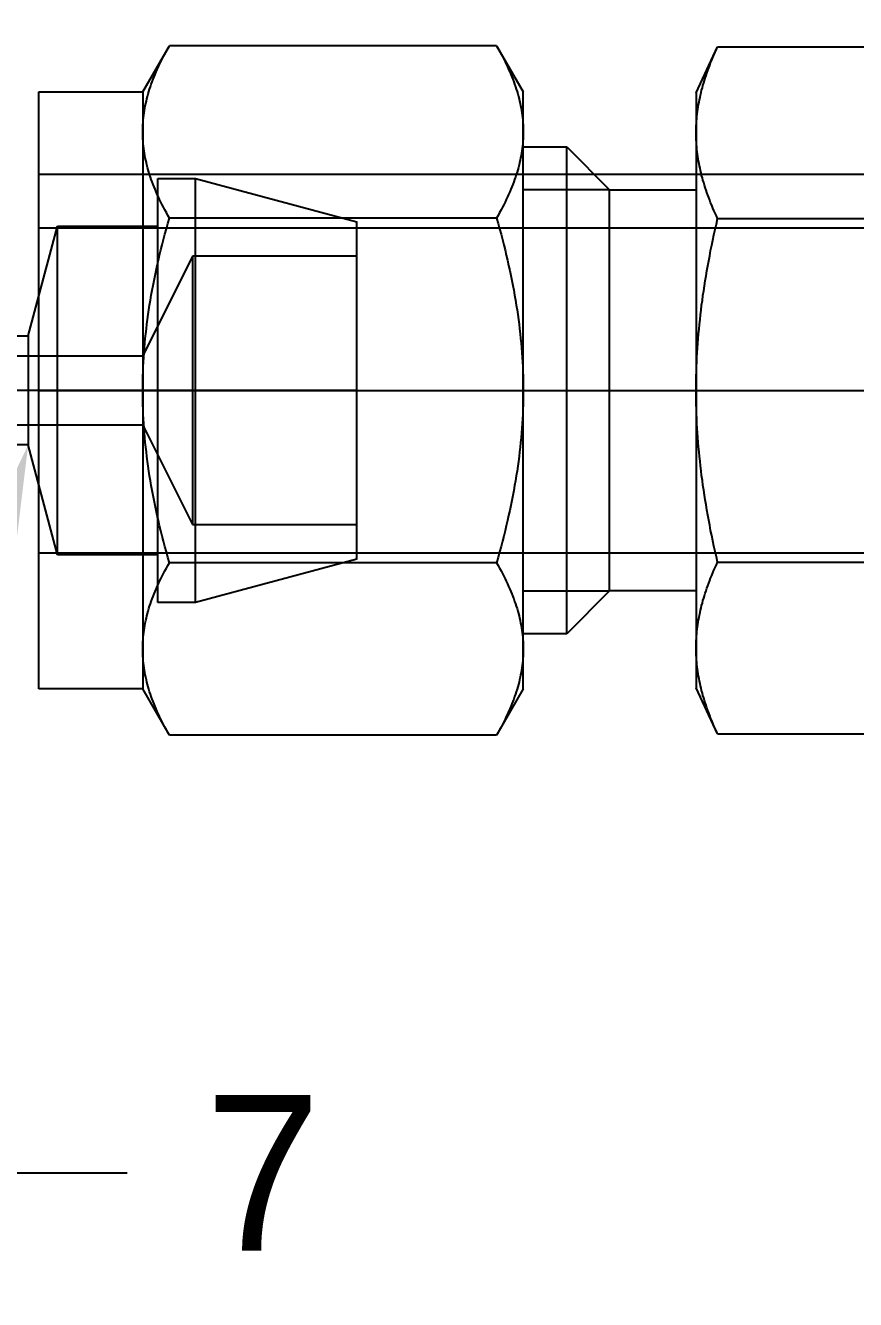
# Model space of a CAD drawing. Header units: inches. Extents: x 5.3 to 31.2, y 3.7 to 34.9.
# Drawn here: x 7.31 to 8.27, y 29.794 to 31.266 of the extents above; entities that cross this region are included whole.
import ezdxf
from ezdxf import colors
from ezdxf.entities.mleader import LeaderData, LeaderLine
from ezdxf.math import Vec2, Vec3

# ---------------------------------------------------------------- set-up
doc = ezdxf.new("R2010")
doc.units = ezdxf.units.IN
doc.header["$MEASUREMENT"] = 0
doc.linetypes.add('CENTER2', pattern=[28.575, 19.05, -3.175, 3.175, -3.175])
doc.linetypes.add('HIDDEN2', pattern=[4.7625, 3.175, -1.5875])
for name, color, linetype in [('NOTES', 1, 'Continuous'), ('Rod Shuttle', 170, 'Continuous'), ('TRDETAIL2', 7, 'Continuous'), ('TRDETAIL3', 7, 'Continuous'), ('TRMODEL1', 7, 'Continuous'), ('TRMODEL3', 7, 'Continuous')]:
    doc.layers.add(name, color=color, linetype=linetype)

# ---------------------------------------------------------------- blocks, each defined once
blk = doc.blocks.new('SS-601-PC-2')
at = {"layer": 'TRDETAIL2', "color": 6, "linetype": 'HIDDEN2'}
for p, q in [((-0.92, 0.155), (-0.73, 0.155)), ((-0.73, 0.155), (-0.73, -0.155)), ((-0.73, 0.155), (-0.6725, 0.04)), ((-0.6725, 0.04), (-0.6725, -0.04)), ((0, 0.04), (-0.6725, 0.04)), ((-0.6725, -0.04), (-0.73, -0.155)), ((-0.6725, -0.04), (0, -0.04)), ((-0.73, -0.155), (-0.92, -0.155))]:
    blk.add_line(p, q, dxfattribs=at)
at = {"layer": 'TRDETAIL3', "color": 4, "linetype": 'CENTER2'}
blk.add_line((-0.92, 0), (0, 0), dxfattribs=at)
at = {"layer": 'TRMODEL1', "color": 7, "linetype": 'Continuous'}
for p, q in [((-0.7334, 0.245), (-0.92, 0.195)), ((-0.7334, -0.245), (-0.7334, 0.245)), ((-0.69, 0.245), (-0.7334, 0.245)), ((-0.69, -0.245), (-0.69, 0.245)), ((-0.92, -0.195), (-0.92, 0.195)), ((-0.574, 0.19), (-0.69, 0.19)), ((-0.574, -0.19), (-0.574, 0.19)), ((-0.54, 0.063), (-0.574, 0.19)), ((-0.54, 0.063), (-0.54, -0.063)), ((0, 0.063), (-0.54, 0.063)), ((0, 0.063), (0, -0.063)), ((-0.574, -0.19), (-0.54, -0.063)), ((-0.54, -0.063), (0, -0.063)), ((-0.69, -0.19), (-0.574, -0.19)), ((-0.92, -0.195), (-0.7334, -0.245)), ((-0.7334, -0.245), (-0.69, -0.245))]:
    blk.add_line(p, q, dxfattribs=at)
blk = doc.blocks.new('SS-600-1-6W')
at = {"layer": 'TRDETAIL2', "color": 6, "linetype": 'HIDDEN2'}
for p, q in [((0, 0.1875), (1.015, 0.1875)), ((0.66, 0.1875), (0.66, -0.1875)), ((1.015, -0.1875), (0, -0.1875))]:
    blk.add_line(p, q, dxfattribs=at)
at = {"layer": 'TRDETAIL3', "color": 4, "linetype": 'CENTER2'}
for p, q in [((0, 0), (1.57, 0)), ((0, -0.25), (1.57, -0.25))]:
    blk.add_line(p, q, dxfattribs=at)
at = {"layer": 'TRMODEL1', "color": 7, "linetype": 'Continuous'}
for p, q in [((0.1508, 0.3984), (0.12, 0.345)), ((0.1508, 0.3984), (0.149, 0.3952)), ((0.5292, 0.3984), (0.1508, 0.3984)), ((0.531, 0.3952), (0.5292, 0.3984)), ((0.56, 0.345), (0.5292, 0.3984)), ((0.1424, 0.3829), (0.1409, 0.3799)), ((0.144, 0.386), (0.1424, 0.3829)), ((0.1456, 0.389), (0.144, 0.386)), ((0.1473, 0.3921), (0.1456, 0.389)), ((0.149, 0.3952), (0.1473, 0.3921)), ((0.5327, 0.3921), (0.531, 0.3952)), ((0.5344, 0.389), (0.5327, 0.3921)), ((0.536, 0.386), (0.5344, 0.389)), ((0.5376, 0.3829), (0.536, 0.386)), ((0.5391, 0.3799), (0.5376, 0.3829)), ((0.7848, 0.3969), (0.76, 0.3437)), ((0.7793, 0.3846), (0.7781, 0.3815)), ((0.7806, 0.3876), (0.7793, 0.3846)), ((0.782, 0.3907), (0.7806, 0.3876)), ((0.7834, 0.3938), (0.782, 0.3907)), ((0.7848, 0.3969), (0.7834, 0.3938)), ((0.7848, 0.3969), (0.9852, 0.3969)), ((0.1355, 0.3681), (0.1343, 0.3652)), ((0.1368, 0.371), (0.1355, 0.3681)), ((0.1381, 0.374), (0.1368, 0.371)), ((0.1395, 0.3769), (0.1381, 0.374)), ((0.1409, 0.3799), (0.1395, 0.3769)), ((0.5405, 0.3769), (0.5391, 0.3799)), ((0.5419, 0.374), (0.5405, 0.3769)), ((0.5432, 0.371), (0.5419, 0.374)), ((0.5445, 0.3681), (0.5432, 0.371)), ((0.5457, 0.3652), (0.5445, 0.3681)), ((0.7735, 0.3697), (0.7725, 0.3668)), ((0.7746, 0.3726), (0.7735, 0.3697)), ((0.7757, 0.3756), (0.7746, 0.3726)), ((0.7768, 0.3785), (0.7757, 0.3756)), ((0.7781, 0.3815), (0.7768, 0.3785)), ((0.1299, 0.3538), (0.1289, 0.351)), ((0.1309, 0.3566), (0.1299, 0.3538)), ((0.132, 0.3595), (0.1309, 0.3566)), ((0.1331, 0.3623), (0.132, 0.3595)), ((0.1343, 0.3652), (0.1331, 0.3623)), ((0.5469, 0.3623), (0.5457, 0.3652)), ((0.548, 0.3595), (0.5469, 0.3623)), ((0.5491, 0.3566), (0.548, 0.3595)), ((0.5501, 0.3538), (0.5491, 0.3566)), ((0.5511, 0.351), (0.5501, 0.3538)), ((0.7688, 0.3553), (0.7679, 0.3525)), ((0.7696, 0.3582), (0.7688, 0.3553)), ((0.7705, 0.361), (0.7696, 0.3582)), ((0.7715, 0.3639), (0.7705, 0.361)), ((0.7725, 0.3668), (0.7715, 0.3639)), ((0, 0.345), (0, -0.345)), ((0.12, 0.345), (0, 0.345)), ((0.12, 0.2988), (0.12, 0.345)), ((0.1256, 0.3398), (0.1248, 0.337)), ((0.1263, 0.3426), (0.1256, 0.3398)), ((0.1271, 0.3454), (0.1263, 0.3426)), ((0.128, 0.3482), (0.1271, 0.3454)), ((0.1289, 0.351), (0.128, 0.3482)), ((0.552, 0.3482), (0.5511, 0.351)), ((0.5529, 0.3454), (0.552, 0.3482)), ((0.5537, 0.3426), (0.5529, 0.3454)), ((0.5544, 0.3398), (0.5537, 0.3426)), ((0.5552, 0.337), (0.5544, 0.3398)), ((0.56, 0.345), (0.56, 0.2988)), ((0.76, 0.2977), (0.76, 0.3437)), ((0.7651, 0.3413), (0.7645, 0.3386)), ((0.7657, 0.3441), (0.7651, 0.3413)), ((0.7664, 0.3469), (0.7657, 0.3441)), ((0.7672, 0.3497), (0.7664, 0.3469)), ((0.7679, 0.3525), (0.7672, 0.3497)), ((0.1225, 0.3261), (0.122, 0.3233)), ((0.123, 0.3288), (0.1225, 0.3261)), ((0.1236, 0.3315), (0.123, 0.3288)), ((0.1242, 0.3343), (0.1236, 0.3315)), ((0.1248, 0.337), (0.1242, 0.3343)), ((0.5558, 0.3343), (0.5552, 0.337)), ((0.5564, 0.3315), (0.5558, 0.3343)), ((0.557, 0.3288), (0.5564, 0.3315)), ((0.5575, 0.3261), (0.557, 0.3288)), ((0.558, 0.3233), (0.5575, 0.3261)), ((0.762, 0.3249), (0.7616, 0.3222)), ((0.7624, 0.3276), (0.762, 0.3249)), ((0.7629, 0.3303), (0.7624, 0.3276)), ((0.7634, 0.3331), (0.7629, 0.3303)), ((0.7639, 0.3358), (0.7634, 0.3331)), ((0.7645, 0.3386), (0.7639, 0.3358)), ((0.1204, 0.3097), (0.1202, 0.307)), ((0.1206, 0.3124), (0.1204, 0.3097)), ((0.1209, 0.3152), (0.1206, 0.3124)), ((0.1212, 0.3179), (0.1209, 0.3152)), ((0.1216, 0.3206), (0.1212, 0.3179)), ((0.122, 0.3233), (0.1216, 0.3206)), ((0.5584, 0.3206), (0.558, 0.3233)), ((0.5588, 0.3179), (0.5584, 0.3206)), ((0.5591, 0.3152), (0.5588, 0.3179)), ((0.5594, 0.3124), (0.5591, 0.3152)), ((0.5596, 0.3097), (0.5594, 0.3124)), ((0.5598, 0.307), (0.5596, 0.3097)), ((0.7605, 0.3113), (0.7603, 0.3086)), ((0.7607, 0.314), (0.7605, 0.3113)), ((0.761, 0.3167), (0.7607, 0.314)), ((0.7613, 0.3194), (0.761, 0.3167)), ((0.7616, 0.3222), (0.7613, 0.3194)), ((0.1201, 0.3043), (0.12, 0.3015)), ((0.12, 0.3015), (0.12, 0.2988)), ((0.12, 0.2988), (0.12, 0.296)), ((0.12, 0), (0.12, 0.2988)), ((0.12, 0.296), (0.1201, 0.2933)), ((0.1202, 0.307), (0.1201, 0.3043)), ((0.5599, 0.3043), (0.5598, 0.307)), ((0.56, 0.3015), (0.5599, 0.3043)), ((0.5599, 0.2933), (0.56, 0.296)), ((0.56, 0.2988), (0.56, 0.3015)), ((0.56, 0.296), (0.56, 0.2988)), ((0.56, 0.2988), (0.56, 0)), ((0.7601, 0.3031), (0.76, 0.3004)), ((0.76, 0.3004), (0.76, 0.2977)), ((0.76, 0.2977), (0.76, 0.295)), ((0.76, 0), (0.76, 0.2977)), ((0.76, 0.295), (0.7601, 0.2922)), ((0.7602, 0.3059), (0.7601, 0.3031)), ((0.7603, 0.3086), (0.7602, 0.3059)), ((0.1201, 0.2933), (0.1202, 0.2906)), ((0.1202, 0.2906), (0.1204, 0.2878)), ((0.1204, 0.2878), (0.1206, 0.2851)), ((0.1206, 0.2851), (0.1209, 0.2824)), ((0.1209, 0.2824), (0.1212, 0.2797)), ((0.5588, 0.2797), (0.5591, 0.2824)), ((0.5591, 0.2824), (0.5594, 0.2851)), ((0.5594, 0.2851), (0.5596, 0.2878)), ((0.5596, 0.2878), (0.5598, 0.2906)), ((0.5598, 0.2906), (0.5599, 0.2933)), ((0.6104, 0.2812), (0.56, 0.2812)), ((0.6104, 0.2812), (0.6104, -0.2813)), ((0.66, 0.2316), (0.6104, 0.2812)), ((0.7601, 0.2922), (0.7602, 0.2895)), ((0.7602, 0.2895), (0.7603, 0.2868)), ((0.7603, 0.2868), (0.7605, 0.2841)), ((0.7605, 0.2841), (0.7607, 0.2814)), ((0.7607, 0.2814), (0.761, 0.2787)), ((0.1212, 0.2797), (0.1216, 0.2769)), ((0.1216, 0.2769), (0.122, 0.2742)), ((0.122, 0.2742), (0.1225, 0.2715)), ((0.1225, 0.2715), (0.123, 0.2688)), ((0.123, 0.2688), (0.1236, 0.266)), ((0.1236, 0.266), (0.1242, 0.2633)), ((0.5558, 0.2633), (0.5564, 0.266)), ((0.5564, 0.266), (0.557, 0.2688)), ((0.557, 0.2688), (0.5575, 0.2715)), ((0.5575, 0.2715), (0.558, 0.2742)), ((0.558, 0.2742), (0.5584, 0.2769)), ((0.5584, 0.2769), (0.5588, 0.2797)), ((0.761, 0.2787), (0.7613, 0.2759)), ((0.7613, 0.2759), (0.7616, 0.2732)), ((0.7616, 0.2732), (0.762, 0.2705)), ((0.762, 0.2705), (0.7624, 0.2678)), ((0.7624, 0.2678), (0.7629, 0.265)), ((0.7629, 0.265), (0.7634, 0.2623)), ((0.1242, 0.2633), (0.1248, 0.2605)), ((0.1248, 0.2605), (0.1256, 0.2578)), ((0.1256, 0.2578), (0.1263, 0.255)), ((0.1263, 0.255), (0.1271, 0.2522)), ((0.1271, 0.2522), (0.128, 0.2494)), ((0.552, 0.2494), (0.5529, 0.2522)), ((0.5529, 0.2522), (0.5537, 0.255)), ((0.5537, 0.255), (0.5544, 0.2578)), ((0.5544, 0.2578), (0.5552, 0.2605)), ((0.5552, 0.2605), (0.5558, 0.2633)), ((0.7634, 0.2623), (0.7639, 0.2596)), ((0.7639, 0.2596), (0.7645, 0.2568)), ((0.7645, 0.2568), (0.7651, 0.2541)), ((0.7651, 0.2541), (0.7657, 0.2513)), ((0.7657, 0.2513), (0.7664, 0.2485)), ((0.128, 0.2494), (0.1289, 0.2466)), ((0.1289, 0.2466), (0.1299, 0.2438)), ((0.1299, 0.2438), (0.1309, 0.241)), ((0.1309, 0.241), (0.132, 0.2381)), ((0.132, 0.2381), (0.1331, 0.2352)), ((0.5469, 0.2352), (0.548, 0.2381)), ((0.548, 0.2381), (0.5491, 0.241)), ((0.5491, 0.241), (0.5501, 0.2438)), ((0.5501, 0.2438), (0.5511, 0.2466)), ((0.5511, 0.2466), (0.552, 0.2494)), ((0.7664, 0.2485), (0.7672, 0.2457)), ((0.7672, 0.2457), (0.7679, 0.2429)), ((0.7679, 0.2429), (0.7688, 0.2401)), ((0.7688, 0.2401), (0.7696, 0.2372)), ((0.7696, 0.2372), (0.7705, 0.2344)), ((0.1331, 0.2352), (0.1343, 0.2324)), ((0.1343, 0.2324), (0.1355, 0.2295)), ((0.1355, 0.2295), (0.1368, 0.2265)), ((0.1368, 0.2265), (0.1381, 0.2236)), ((0.1381, 0.2236), (0.1395, 0.2206)), ((0.5405, 0.2206), (0.5419, 0.2236)), ((0.5419, 0.2236), (0.5432, 0.2265)), ((0.5432, 0.2265), (0.5445, 0.2295)), ((0.5445, 0.2295), (0.5457, 0.2324)), ((0.5457, 0.2324), (0.5469, 0.2352)), ((0.66, 0.2316), (0.66, -0.2317)), ((0.76, 0.2316), (0.66, 0.2316)), ((0.7705, 0.2344), (0.7715, 0.2315)), ((0.7715, 0.2315), (0.7725, 0.2286)), ((0.7725, 0.2286), (0.7735, 0.2257)), ((0.7735, 0.2257), (0.7746, 0.2228)), ((0.7746, 0.2228), (0.7757, 0.2198)), ((0.1395, 0.2206), (0.1409, 0.2177)), ((0.1409, 0.2177), (0.1424, 0.2146)), ((0.1424, 0.2146), (0.144, 0.2116)), ((0.144, 0.2116), (0.1456, 0.2085)), ((0.1456, 0.2085), (0.1473, 0.2055)), ((0.5327, 0.2055), (0.5344, 0.2085)), ((0.5344, 0.2085), (0.536, 0.2116)), ((0.536, 0.2116), (0.5376, 0.2146)), ((0.5376, 0.2146), (0.5391, 0.2177)), ((0.5391, 0.2177), (0.5405, 0.2206)), ((0.7757, 0.2198), (0.7768, 0.2169)), ((0.7768, 0.2169), (0.7781, 0.2139)), ((0.7781, 0.2139), (0.7793, 0.2108)), ((0.7793, 0.2108), (0.7806, 0.2078)), ((0.7806, 0.2078), (0.782, 0.2047)), ((0.1473, 0.2055), (0.149, 0.2023)), ((0.149, 0.1929), (0.1473, 0.1866)), ((0.149, 0.2023), (0.1508, 0.1992)), ((0.1508, 0.1992), (0.149, 0.1929)), ((0.5292, 0.1992), (0.1508, 0.1992)), ((0.5292, 0.1992), (0.531, 0.2023)), ((0.531, 0.1929), (0.5292, 0.1992)), ((0.531, 0.2023), (0.5327, 0.2055)), ((0.5327, 0.1866), (0.531, 0.1929)), ((0.782, 0.2047), (0.7834, 0.2016)), ((0.7834, 0.1922), (0.782, 0.186)), ((0.7834, 0.2016), (0.7848, 0.1985)), ((0.7848, 0.1985), (0.7834, 0.1922)), ((0.7848, 0.1985), (0.9852, 0.1985)), ((0.1456, 0.1805), (0.144, 0.1743)), ((0.1473, 0.1866), (0.1456, 0.1805)), ((0.5344, 0.1805), (0.5327, 0.1866)), ((0.536, 0.1743), (0.5344, 0.1805)), ((0.7806, 0.1798), (0.7793, 0.1737)), ((0.782, 0.186), (0.7806, 0.1798)), ((0.1409, 0.1623), (0.1395, 0.1563)), ((0.1424, 0.1683), (0.1409, 0.1623)), ((0.144, 0.1743), (0.1424, 0.1683)), ((0.5376, 0.1683), (0.536, 0.1743)), ((0.5391, 0.1623), (0.5376, 0.1683)), ((0.5405, 0.1563), (0.5391, 0.1623)), ((0.7781, 0.1677), (0.7768, 0.1617)), ((0.7793, 0.1737), (0.7781, 0.1677)), ((0.1381, 0.1504), (0.1368, 0.1445)), ((0.1395, 0.1563), (0.1381, 0.1504)), ((0.5419, 0.1504), (0.5405, 0.1563)), ((0.5432, 0.1445), (0.5419, 0.1504)), ((0.7746, 0.1498), (0.7735, 0.144)), ((0.7757, 0.1557), (0.7746, 0.1498)), ((0.7768, 0.1617), (0.7757, 0.1557)), ((0.1343, 0.1328), (0.1331, 0.1271)), ((0.1355, 0.1386), (0.1343, 0.1328)), ((0.1368, 0.1445), (0.1355, 0.1386)), ((0.5445, 0.1386), (0.5432, 0.1445)), ((0.5457, 0.1328), (0.5445, 0.1386)), ((0.5469, 0.1271), (0.5457, 0.1328)), ((0.7725, 0.1381), (0.7715, 0.1324)), ((0.7735, 0.144), (0.7725, 0.1381)), ((0.132, 0.1214), (0.1309, 0.1157)), ((0.1331, 0.1271), (0.132, 0.1214)), ((0.548, 0.1214), (0.5469, 0.1271)), ((0.5491, 0.1157), (0.548, 0.1214)), ((0.7696, 0.1209), (0.7688, 0.1152)), ((0.7705, 0.1266), (0.7696, 0.1209)), ((0.7715, 0.1324), (0.7705, 0.1266)), ((0.1289, 0.1044), (0.128, 0.0987)), ((0.1299, 0.11), (0.1289, 0.1044)), ((0.1309, 0.1157), (0.1299, 0.11)), ((0.5501, 0.11), (0.5491, 0.1157)), ((0.5511, 0.1044), (0.5501, 0.11)), ((0.552, 0.0987), (0.5511, 0.1044)), ((0.7672, 0.104), (0.7664, 0.0984)), ((0.7679, 0.1096), (0.7672, 0.104)), ((0.7688, 0.1152), (0.7679, 0.1096)), ((0.1271, 0.0932), (0.1263, 0.0876)), ((0.128, 0.0987), (0.1271, 0.0932)), ((0.5529, 0.0932), (0.552, 0.0987)), ((0.5537, 0.0876), (0.5529, 0.0932)), ((0.7657, 0.0928), (0.7651, 0.0873)), ((0.7664, 0.0984), (0.7657, 0.0928)), ((0.1248, 0.0765), (0.1242, 0.071)), ((0.1256, 0.0821), (0.1248, 0.0765)), ((0.1263, 0.0876), (0.1256, 0.0821)), ((0.5544, 0.0821), (0.5537, 0.0876)), ((0.5552, 0.0765), (0.5544, 0.0821)), ((0.5558, 0.071), (0.5552, 0.0765)), ((0.7639, 0.0763), (0.7634, 0.0708)), ((0.7645, 0.0818), (0.7639, 0.0763)), ((0.7651, 0.0873), (0.7645, 0.0818)), ((0.123, 0.06), (0.1225, 0.0546)), ((0.1236, 0.0655), (0.123, 0.06)), ((0.1242, 0.071), (0.1236, 0.0655)), ((0.5564, 0.0655), (0.5558, 0.071)), ((0.557, 0.06), (0.5564, 0.0655)), ((0.5575, 0.0546), (0.557, 0.06)), ((0.7624, 0.0598), (0.762, 0.0544)), ((0.7629, 0.0653), (0.7624, 0.0598)), ((0.7634, 0.0708), (0.7629, 0.0653)), ((0.122, 0.0491), (0.1216, 0.0437)), ((0.1225, 0.0546), (0.122, 0.0491)), ((0.558, 0.0491), (0.5575, 0.0546)), ((0.5584, 0.0437), (0.558, 0.0491)), ((0.7616, 0.0489), (0.7613, 0.0435)), ((0.762, 0.0544), (0.7616, 0.0489)), ((0.1209, 0.0328), (0.1206, 0.0273)), ((0.1212, 0.0382), (0.1209, 0.0328)), ((0.1216, 0.0437), (0.1212, 0.0382)), ((0.5588, 0.0382), (0.5584, 0.0437)), ((0.5591, 0.0328), (0.5588, 0.0382)), ((0.5594, 0.0273), (0.5591, 0.0328)), ((0.7607, 0.0326), (0.7605, 0.0272)), ((0.761, 0.0381), (0.7607, 0.0326)), ((0.7613, 0.0435), (0.761, 0.0381)), ((0.1202, 0.0164), (0.1201, 0.0109)), ((0.1204, 0.0219), (0.1202, 0.0164)), ((0.1206, 0.0273), (0.1204, 0.0219)), ((0.5596, 0.0219), (0.5594, 0.0273)), ((0.5598, 0.0164), (0.5596, 0.0219)), ((0.5599, 0.0109), (0.5598, 0.0164)), ((0.7602, 0.0163), (0.7601, 0.0109)), ((0.7603, 0.0218), (0.7602, 0.0163)), ((0.7605, 0.0272), (0.7603, 0.0218)), ((0.1201, 0.0109), (0.12, 0.0055)), ((0.12, 0.0055), (0.12, 0)), ((0.56, 0.0055), (0.5599, 0.0109)), ((0.56, 0), (0.56, 0.0055)), ((0.7601, 0.0109), (0.76, 0.0055)), ((0.76, 0.0055), (0.76, 0)), ((0.12, 0), (0.12, -0.0055)), ((0.12, -0.2988), (0.12, 0)), ((0.12, -0.0055), (0.1201, -0.0109)), ((0.1201, -0.0109), (0.1202, -0.0164)), ((0.5598, -0.0164), (0.5599, -0.0109)), ((0.5599, -0.0109), (0.56, -0.0055)), ((0.56, 0), (0.56, -0.2988)), ((0.56, -0.0055), (0.56, 0)), ((0.76, 0), (0.76, -0.0055)), ((0.76, -0.2977), (0.76, 0)), ((0.76, -0.0055), (0.7601, -0.0109)), ((0.7601, -0.0109), (0.7602, -0.0163)), ((0.1202, -0.0164), (0.1204, -0.0219)), ((0.1204, -0.0219), (0.1206, -0.0273)), ((0.1206, -0.0273), (0.1209, -0.0328)), ((0.5591, -0.0328), (0.5594, -0.0273)), ((0.5594, -0.0273), (0.5596, -0.0219)), ((0.5596, -0.0219), (0.5598, -0.0164)), ((0.7602, -0.0163), (0.7603, -0.0218)), ((0.7603, -0.0218), (0.7605, -0.0272)), ((0.7605, -0.0272), (0.7607, -0.0326)), ((0.1209, -0.0328), (0.1212, -0.0382)), ((0.1212, -0.0382), (0.1216, -0.0437)), ((0.1216, -0.0437), (0.122, -0.0491)), ((0.558, -0.0491), (0.5584, -0.0437)), ((0.5584, -0.0437), (0.5588, -0.0382)), ((0.5588, -0.0382), (0.5591, -0.0328)), ((0.7607, -0.0326), (0.761, -0.0381)), ((0.761, -0.0381), (0.7613, -0.0435)), ((0.7613, -0.0435), (0.7616, -0.0489)), ((0.122, -0.0491), (0.1225, -0.0546)), ((0.1225, -0.0546), (0.123, -0.06)), ((0.557, -0.06), (0.5575, -0.0546)), ((0.5575, -0.0546), (0.558, -0.0491)), ((0.7616, -0.0489), (0.762, -0.0544)), ((0.762, -0.0544), (0.7624, -0.0598)), ((0.123, -0.06), (0.1236, -0.0655)), ((0.1236, -0.0655), (0.1242, -0.071)), ((0.1242, -0.071), (0.1248, -0.0765)), ((0.5552, -0.0765), (0.5558, -0.071)), ((0.5558, -0.071), (0.5564, -0.0655)), ((0.5564, -0.0655), (0.557, -0.06)), ((0.7624, -0.0598), (0.7629, -0.0653)), ((0.7629, -0.0653), (0.7634, -0.0708)), ((0.7634, -0.0708), (0.7639, -0.0763)), ((0.1248, -0.0765), (0.1256, -0.0821)), ((0.1256, -0.0821), (0.1263, -0.0876)), ((0.1263, -0.0876), (0.1271, -0.0932)), ((0.5529, -0.0932), (0.5537, -0.0876)), ((0.5537, -0.0876), (0.5544, -0.0821)), ((0.5544, -0.0821), (0.5552, -0.0765)), ((0.7639, -0.0763), (0.7645, -0.0818)), ((0.7645, -0.0818), (0.7651, -0.0873)), ((0.7651, -0.0873), (0.7657, -0.0928)), ((0.1271, -0.0932), (0.128, -0.0987)), ((0.128, -0.0987), (0.1289, -0.1044)), ((0.5511, -0.1044), (0.552, -0.0987)), ((0.552, -0.0987), (0.5529, -0.0932)), ((0.7657, -0.0928), (0.7664, -0.0984)), ((0.7664, -0.0984), (0.7672, -0.104)), ((0.1289, -0.1044), (0.1299, -0.11)), ((0.1299, -0.11), (0.1309, -0.1157)), ((0.1309, -0.1157), (0.132, -0.1214)), ((0.548, -0.1214), (0.5491, -0.1157)), ((0.5491, -0.1157), (0.5501, -0.11)), ((0.5501, -0.11), (0.5511, -0.1044)), ((0.7672, -0.104), (0.7679, -0.1096)), ((0.7679, -0.1096), (0.7688, -0.1152)), ((0.7688, -0.1152), (0.7696, -0.1209)), ((0.132, -0.1214), (0.1331, -0.1271)), ((0.1331, -0.1271), (0.1343, -0.1328)), ((0.5457, -0.1328), (0.5469, -0.1271)), ((0.5469, -0.1271), (0.548, -0.1214)), ((0.7696, -0.1209), (0.7705, -0.1266)), ((0.7705, -0.1266), (0.7715, -0.1324)), ((0.7715, -0.1324), (0.7725, -0.1381)), ((0.1343, -0.1328), (0.1355, -0.1386)), ((0.1355, -0.1386), (0.1368, -0.1445)), ((0.1368, -0.1445), (0.1381, -0.1504)), ((0.5419, -0.1504), (0.5432, -0.1445)), ((0.5432, -0.1445), (0.5445, -0.1386)), ((0.5445, -0.1386), (0.5457, -0.1328)), ((0.7725, -0.1381), (0.7735, -0.144)), ((0.7735, -0.144), (0.7746, -0.1498)), ((0.1381, -0.1504), (0.1395, -0.1563)), ((0.1395, -0.1563), (0.1409, -0.1623)), ((0.5391, -0.1623), (0.5405, -0.1563)), ((0.5405, -0.1563), (0.5419, -0.1504)), ((0.7746, -0.1498), (0.7757, -0.1557)), ((0.7757, -0.1557), (0.7768, -0.1617)), ((0.7768, -0.1617), (0.7781, -0.1677)), ((0.1409, -0.1623), (0.1424, -0.1683)), ((0.1424, -0.1683), (0.144, -0.1743)), ((0.144, -0.1743), (0.1456, -0.1805)), ((0.5344, -0.1805), (0.536, -0.1743)), ((0.536, -0.1743), (0.5376, -0.1683)), ((0.5376, -0.1683), (0.5391, -0.1623)), ((0.7781, -0.1677), (0.7793, -0.1737)), ((0.7793, -0.1737), (0.7806, -0.1798)), ((0.1456, -0.1805), (0.1473, -0.1866)), ((0.1473, -0.1866), (0.149, -0.1929)), ((0.531, -0.1929), (0.5327, -0.1866)), ((0.5327, -0.1866), (0.5344, -0.1805)), ((0.7806, -0.1798), (0.782, -0.186)), ((0.782, -0.186), (0.7834, -0.1922)), ((0.1473, -0.2055), (0.1456, -0.2085)), ((0.149, -0.2023), (0.1473, -0.2055)), ((0.149, -0.1929), (0.1508, -0.1992)), ((0.1508, -0.1992), (0.149, -0.2023)), ((0.5292, -0.1992), (0.1508, -0.1992)), ((0.5292, -0.1992), (0.531, -0.1929)), ((0.531, -0.2023), (0.5292, -0.1992)), ((0.5327, -0.2055), (0.531, -0.2023)), ((0.5344, -0.2085), (0.5327, -0.2055)), ((0.782, -0.2047), (0.7806, -0.2078)), ((0.7834, -0.2016), (0.782, -0.2047)), ((0.7834, -0.1922), (0.7848, -0.1985)), ((0.7848, -0.1985), (0.7834, -0.2016)), ((0.7848, -0.1985), (0.9852, -0.1985)), ((0.1395, -0.2206), (0.1381, -0.2236)), ((0.1409, -0.2177), (0.1395, -0.2206)), ((0.1424, -0.2146), (0.1409, -0.2177)), ((0.144, -0.2116), (0.1424, -0.2146)), ((0.1456, -0.2085), (0.144, -0.2116)), ((0.536, -0.2116), (0.5344, -0.2085)), ((0.5376, -0.2146), (0.536, -0.2116)), ((0.5391, -0.2177), (0.5376, -0.2146)), ((0.5405, -0.2206), (0.5391, -0.2177)), ((0.5419, -0.2236), (0.5405, -0.2206)), ((0.7757, -0.2198), (0.7746, -0.2228)), ((0.7768, -0.2169), (0.7757, -0.2198)), ((0.7781, -0.2139), (0.7768, -0.2169)), ((0.7793, -0.2108), (0.7781, -0.2139)), ((0.7806, -0.2078), (0.7793, -0.2108)), ((0.1331, -0.2352), (0.132, -0.2381)), ((0.1343, -0.2324), (0.1331, -0.2352)), ((0.1355, -0.2295), (0.1343, -0.2324)), ((0.1368, -0.2265), (0.1355, -0.2295)), ((0.1381, -0.2236), (0.1368, -0.2265)), ((0.5432, -0.2265), (0.5419, -0.2236)), ((0.5445, -0.2295), (0.5432, -0.2265)), ((0.5457, -0.2324), (0.5445, -0.2295)), ((0.5469, -0.2352), (0.5457, -0.2324)), ((0.548, -0.2381), (0.5469, -0.2352)), ((0.6104, -0.2813), (0.66, -0.2317)), ((0.66, -0.2317), (0.76, -0.2317)), ((0.7705, -0.2344), (0.7696, -0.2372)), ((0.7715, -0.2315), (0.7705, -0.2344)), ((0.7725, -0.2286), (0.7715, -0.2315)), ((0.7735, -0.2257), (0.7725, -0.2286)), ((0.7746, -0.2228), (0.7735, -0.2257)), ((0.128, -0.2494), (0.1271, -0.2522)), ((0.1289, -0.2466), (0.128, -0.2494)), ((0.1299, -0.2438), (0.1289, -0.2466)), ((0.1309, -0.241), (0.1299, -0.2438)), ((0.132, -0.2381), (0.1309, -0.241)), ((0.5491, -0.241), (0.548, -0.2381)), ((0.5501, -0.2438), (0.5491, -0.241)), ((0.5511, -0.2466), (0.5501, -0.2438)), ((0.552, -0.2494), (0.5511, -0.2466)), ((0.5529, -0.2522), (0.552, -0.2494)), ((0.7664, -0.2485), (0.7657, -0.2513)), ((0.7672, -0.2457), (0.7664, -0.2485)), ((0.7679, -0.2429), (0.7672, -0.2457)), ((0.7688, -0.2401), (0.7679, -0.2429)), ((0.7696, -0.2372), (0.7688, -0.2401)), ((0.1242, -0.2633), (0.1236, -0.266)), ((0.1248, -0.2605), (0.1242, -0.2633)), ((0.1256, -0.2578), (0.1248, -0.2605)), ((0.1263, -0.255), (0.1256, -0.2578)), ((0.1271, -0.2522), (0.1263, -0.255)), ((0.5537, -0.255), (0.5529, -0.2522)), ((0.5544, -0.2578), (0.5537, -0.255)), ((0.5552, -0.2605), (0.5544, -0.2578)), ((0.5558, -0.2633), (0.5552, -0.2605)), ((0.5564, -0.266), (0.5558, -0.2633)), ((0.7634, -0.2623), (0.7629, -0.265)), ((0.7639, -0.2596), (0.7634, -0.2623)), ((0.7645, -0.2568), (0.7639, -0.2596)), ((0.7651, -0.2541), (0.7645, -0.2568)), ((0.7657, -0.2513), (0.7651, -0.2541)), ((0.1212, -0.2797), (0.1209, -0.2824)), ((0.1216, -0.2769), (0.1212, -0.2797)), ((0.122, -0.2742), (0.1216, -0.2769)), ((0.1225, -0.2715), (0.122, -0.2742)), ((0.123, -0.2688), (0.1225, -0.2715)), ((0.1236, -0.266), (0.123, -0.2688)), ((0.557, -0.2688), (0.5564, -0.266)), ((0.5575, -0.2715), (0.557, -0.2688)), ((0.558, -0.2742), (0.5575, -0.2715)), ((0.5584, -0.2769), (0.558, -0.2742)), ((0.5588, -0.2797), (0.5584, -0.2769)), ((0.5591, -0.2824), (0.5588, -0.2797)), ((0.761, -0.2787), (0.7607, -0.2814)), ((0.7613, -0.2759), (0.761, -0.2787)), ((0.7616, -0.2732), (0.7613, -0.2759)), ((0.762, -0.2705), (0.7616, -0.2732)), ((0.7624, -0.2678), (0.762, -0.2705)), ((0.7629, -0.265), (0.7624, -0.2678)), ((0.1201, -0.2933), (0.12, -0.296)), ((0.1202, -0.2906), (0.1201, -0.2933)), ((0.1204, -0.2878), (0.1202, -0.2906)), ((0.1206, -0.2851), (0.1204, -0.2878)), ((0.1209, -0.2824), (0.1206, -0.2851)), ((0.5594, -0.2851), (0.5591, -0.2824)), ((0.5596, -0.2878), (0.5594, -0.2851)), ((0.5598, -0.2906), (0.5596, -0.2878)), ((0.5599, -0.2933), (0.5598, -0.2906)), ((0.56, -0.296), (0.5599, -0.2933)), ((0.56, -0.2813), (0.6104, -0.2813)), ((0.7601, -0.2922), (0.76, -0.295)), ((0.7602, -0.2895), (0.7601, -0.2922)), ((0.7603, -0.2868), (0.7602, -0.2895)), ((0.7605, -0.2841), (0.7603, -0.2868)), ((0.7607, -0.2814), (0.7605, -0.2841)), ((0.12, -0.296), (0.12, -0.2988)), ((0.12, -0.2988), (0.12, -0.3015)), ((0.12, -0.345), (0.12, -0.2988)), ((0.12, -0.3015), (0.1201, -0.3043)), ((0.1201, -0.3043), (0.1202, -0.307)), ((0.1202, -0.307), (0.1204, -0.3097)), ((0.5596, -0.3097), (0.5598, -0.307)), ((0.5598, -0.307), (0.5599, -0.3043)), ((0.5599, -0.3043), (0.56, -0.3015)), ((0.56, -0.2988), (0.56, -0.296)), ((0.56, -0.3015), (0.56, -0.2988)), ((0.56, -0.2988), (0.56, -0.345)), ((0.76, -0.295), (0.76, -0.2977)), ((0.76, -0.2977), (0.76, -0.3004)), ((0.76, -0.3438), (0.76, -0.2977)), ((0.76, -0.3004), (0.7601, -0.3031)), ((0.7601, -0.3031), (0.7602, -0.3059)), ((0.7602, -0.3059), (0.7603, -0.3086)), ((0.7603, -0.3086), (0.7605, -0.3113)), ((0.1204, -0.3097), (0.1206, -0.3124)), ((0.1206, -0.3124), (0.1209, -0.3152)), ((0.1209, -0.3152), (0.1212, -0.3179)), ((0.1212, -0.3179), (0.1216, -0.3206)), ((0.1216, -0.3206), (0.122, -0.3233)), ((0.122, -0.3233), (0.1225, -0.3261)), ((0.5575, -0.3261), (0.558, -0.3233)), ((0.558, -0.3233), (0.5584, -0.3206)), ((0.5584, -0.3206), (0.5588, -0.3179)), ((0.5588, -0.3179), (0.5591, -0.3152)), ((0.5591, -0.3152), (0.5594, -0.3124)), ((0.5594, -0.3124), (0.5596, -0.3097)), ((0.7605, -0.3113), (0.7607, -0.314)), ((0.7607, -0.314), (0.761, -0.3167)), ((0.761, -0.3167), (0.7613, -0.3194)), ((0.7613, -0.3194), (0.7616, -0.3222)), ((0.7616, -0.3222), (0.762, -0.3249)), ((0.1225, -0.3261), (0.123, -0.3288)), ((0.123, -0.3288), (0.1236, -0.3315)), ((0.1236, -0.3315), (0.1242, -0.3343)), ((0.1242, -0.3343), (0.1248, -0.337)), ((0.1248, -0.337), (0.1256, -0.3398)), ((0.5544, -0.3398), (0.5552, -0.337)), ((0.5552, -0.337), (0.5558, -0.3343)), ((0.5558, -0.3343), (0.5564, -0.3315)), ((0.5564, -0.3315), (0.557, -0.3288)), ((0.557, -0.3288), (0.5575, -0.3261)), ((0.762, -0.3249), (0.7624, -0.3276)), ((0.7624, -0.3276), (0.7629, -0.3303)), ((0.7629, -0.3303), (0.7634, -0.3331)), ((0.7634, -0.3331), (0.7639, -0.3358)), ((0.7639, -0.3358), (0.7645, -0.3386)), ((0.7645, -0.3386), (0.7651, -0.3413)), ((0, -0.345), (0.12, -0.345)), ((0.12, -0.345), (0.1508, -0.3984)), ((0.1256, -0.3398), (0.1263, -0.3426)), ((0.1263, -0.3426), (0.1271, -0.3454)), ((0.1271, -0.3454), (0.128, -0.3482)), ((0.128, -0.3482), (0.1289, -0.351)), ((0.1289, -0.351), (0.1299, -0.3538)), ((0.5292, -0.3984), (0.56, -0.345)), ((0.5501, -0.3538), (0.5511, -0.351)), ((0.5511, -0.351), (0.552, -0.3482)), ((0.552, -0.3482), (0.5529, -0.3454)), ((0.5529, -0.3454), (0.5537, -0.3426)), ((0.5537, -0.3426), (0.5544, -0.3398)), ((0.76, -0.3438), (0.7848, -0.3969)), ((0.7651, -0.3413), (0.7657, -0.3441)), ((0.7657, -0.3441), (0.7664, -0.3469)), ((0.7664, -0.3469), (0.7672, -0.3497)), ((0.7672, -0.3497), (0.7679, -0.3525)), ((0.7679, -0.3525), (0.7688, -0.3553)), ((0.1299, -0.3538), (0.1309, -0.3566)), ((0.1309, -0.3566), (0.132, -0.3595)), ((0.132, -0.3595), (0.1331, -0.3623)), ((0.1331, -0.3623), (0.1343, -0.3652)), ((0.1343, -0.3652), (0.1355, -0.3681)), ((0.5445, -0.3681), (0.5457, -0.3652)), ((0.5457, -0.3652), (0.5469, -0.3623)), ((0.5469, -0.3623), (0.548, -0.3595)), ((0.548, -0.3595), (0.5491, -0.3566)), ((0.5491, -0.3566), (0.5501, -0.3538)), ((0.7688, -0.3553), (0.7696, -0.3582)), ((0.7696, -0.3582), (0.7705, -0.361)), ((0.7705, -0.361), (0.7715, -0.3639)), ((0.7715, -0.3639), (0.7725, -0.3668)), ((0.7725, -0.3668), (0.7735, -0.3697)), ((0.1355, -0.3681), (0.1368, -0.371)), ((0.1368, -0.371), (0.1381, -0.374)), ((0.1381, -0.374), (0.1395, -0.3769)), ((0.1395, -0.3769), (0.1409, -0.3799)), ((0.1409, -0.3799), (0.1424, -0.3829)), ((0.5376, -0.3829), (0.5391, -0.3799)), ((0.5391, -0.3799), (0.5405, -0.3769)), ((0.5405, -0.3769), (0.5419, -0.374)), ((0.5419, -0.374), (0.5432, -0.371)), ((0.5432, -0.371), (0.5445, -0.3681)), ((0.7735, -0.3697), (0.7746, -0.3726)), ((0.7746, -0.3726), (0.7757, -0.3756)), ((0.7757, -0.3756), (0.7768, -0.3785)), ((0.7768, -0.3785), (0.7781, -0.3815)), ((0.7781, -0.3815), (0.7793, -0.3846)), ((0.1424, -0.3829), (0.144, -0.386)), ((0.144, -0.386), (0.1456, -0.389)), ((0.1456, -0.389), (0.1473, -0.3921)), ((0.1473, -0.3921), (0.149, -0.3952)), ((0.149, -0.3952), (0.1508, -0.3984)), ((0.5292, -0.3984), (0.531, -0.3952)), ((0.531, -0.3952), (0.5327, -0.3921)), ((0.5327, -0.3921), (0.5344, -0.389)), ((0.5344, -0.389), (0.536, -0.386)), ((0.536, -0.386), (0.5376, -0.3829)), ((0.7793, -0.3846), (0.7806, -0.3876)), ((0.7806, -0.3876), (0.782, -0.3907)), ((0.782, -0.3907), (0.7834, -0.3938)), ((0.7834, -0.3938), (0.7848, -0.3969)), ((0.7848, -0.3969), (0.9852, -0.3969)), ((0.5292, -0.3984), (0.1508, -0.3984))]:
    blk.add_line(p, q, dxfattribs=at)
at = {"layer": 'TRMODEL3', "color": 1, "linetype": 'Continuous'}
for p, q in [((0.56, 0.2316), (0.66, 0.2316)), ((0.66, -0.2317), (0.56, -0.2317))]:
    blk.add_line(p, q, dxfattribs=at)
blk = doc.blocks.new('Shuttle Assembly')
at = {"linetype": 'Continuous'}
blk.add_blockref('SS-600-1-6W', (-5.04, 0), dxfattribs=at)

msp = doc.modelspace()

# ---------------------------------------------------------------- block references
at = {"linetype": 'Continuous', "xscale": -1}
msp.add_blockref('SS-601-PC-2', (6.7735, 30.8444), dxfattribs=at)
at = {"layer": 'Rod Shuttle', "xscale": -1, "rotation": 180}
msp.add_blockref('Shuttle Assembly', (12.366, 30.8444), dxfattribs=at)

# ---------------------------------------------------------------- leaders
at = {"layer": 'NOTES'}
ml = msp.add_multileader_mtext('Standard', dxfattribs=at)
ml.set_content('11', color=256)
ml.set_leader_properties()
ml.build(insert=Vec2(0, 0))
ml.multileader.update_dxf_attribs({"has_text_frame": 1, "text_right_attachment_type": 6, "dogleg_length": 0.36, "arrow_head_size": 0.18})
ctx = ml.context
ctx.base_point, ctx.char_height, ctx.arrow_head_size, ctx.landing_gap_size, ctx.plane_origin = Vec3(7.8491, 32.0427), 0.18, 0.18, 0.09, Vec3(6.494, 30.9676)
ctx.right_attachment = 6
notes = []
notes.append((ctx, [(0, (1, 1, 0), (7.4891, 32.0427), (1, 0), 0.36, [(0, [(6.494, 30.9676)], 0, [])])]))
ctx.mtext.insert, ctx.mtext.flow_direction = Vec3(7.9391, 32.1327), 5
ml = msp.add_multileader_mtext('Standard', dxfattribs=at)
ml.set_content('7', color=256)
ml.set_leader_properties()
ml.build(insert=Vec2(0, 0))
ml.multileader.update_dxf_attribs({"has_text_frame": 1, "text_right_attachment_type": 6, "dogleg_length": 0.36, "arrow_head_size": 0.18})
ctx = ml.context
ctx.base_point, ctx.char_height, ctx.arrow_head_size, ctx.landing_gap_size, ctx.plane_origin = Vec3(7.428, 29.9401), 0.18, 0.18, 0.09, Vec3(7.3135, 30.7814)
ctx.right_attachment = 6
notes.append((ctx, [(1, (1, 1, 0), (7.068, 29.9401), (1, 0), 0.36, [(0, [(7.3135, 30.7814)], 0, [])])]))
ctx.mtext.insert, ctx.mtext.flow_direction = Vec3(7.518, 30.0301), 5
for ctx, leaders in notes:
    for number, flags, end, landing, length, lines in leaders:
        leader = LeaderData()
        leader.index, (leader.has_last_leader_line, leader.has_dogleg_vector, leader.attachment_direction) = number, flags
        leader.last_leader_point, leader.dogleg_vector, leader.dogleg_length = Vec3(end), Vec3(landing), length
        for number, points, colour, breaks in lines:
            line = LeaderLine()
            line.index, line.vertices, line.color, line.breaks = number, Vec3.list(points), colors.encode_raw_color(colour), breaks
            leader.lines.append(line)
        ctx.leaders.append(leader)

doc.saveas('drawing.dxf')
